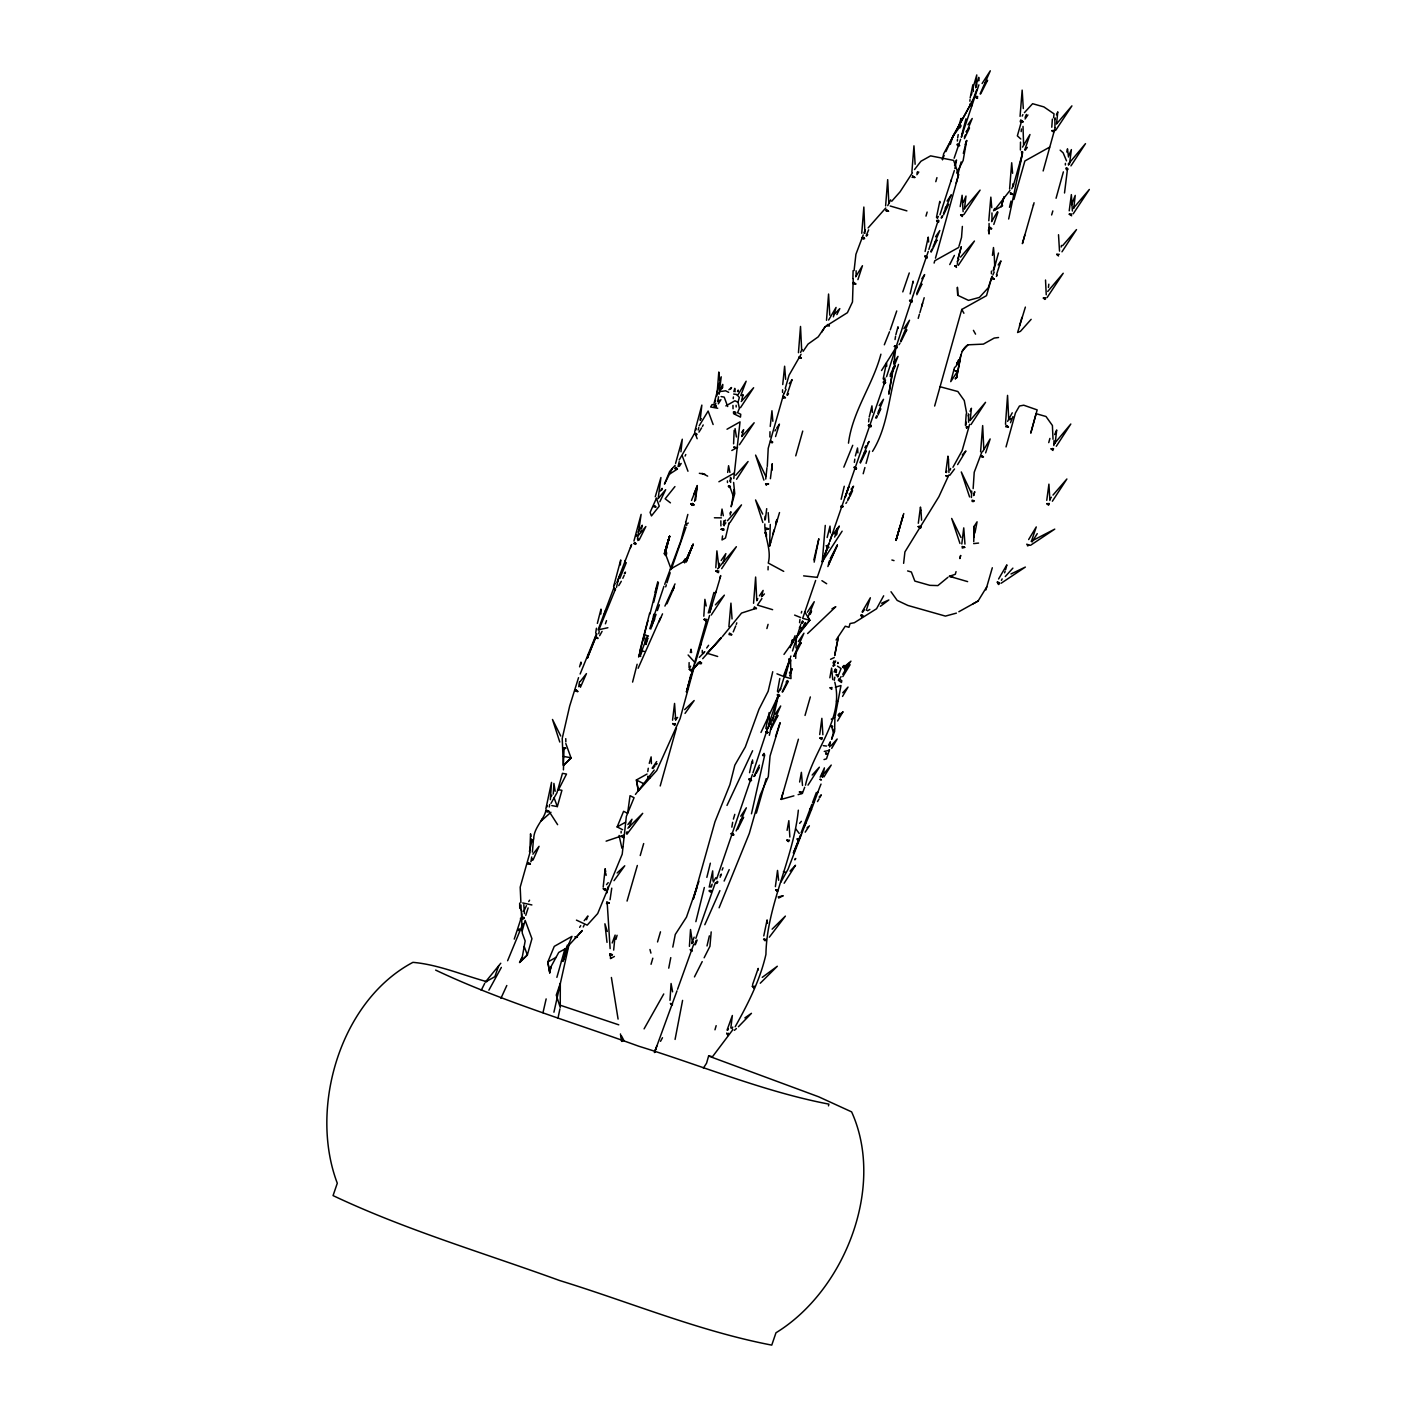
<?xml version="1.0" encoding="UTF-8"?>
<svg xmlns="http://www.w3.org/2000/svg" width="1416" height="1416" viewBox="0 0 1416 1416"><rect width="100%" height="100%" fill="white"/><g stroke="black" fill="none" stroke-linecap="round" stroke-linejoin="round"><path stroke-width="1.5" d="M999.484 582.737L997.289 582.1L999.484 583.587L997.466 582.578L998.705 584.543L997.466 581.976M720.832 520.858L720.921 525.92M961.8 543.992L963.747 527.885L964.951 544.098M971.411 497.512L971.712 491.033M974.934 532.965L977.075 521.814L974.208 526.256L973.73 541.673M753.56 603.287L755.631 577.038L756.781 600.756M769.879 436.978L769.985 431.703M782.552 392.444L782.57 389.807M798.447 352.708L800.518 326.459L801.668 350.177M826.501 320.299L828.572 294.05L829.758 315.131M852.892 278.563L853.105 270.668M856.114 276.049L856.131 270.775M861.76 233.286L863.849 207.037L864.91 233.392M885.62 205.904L887.69 179.655L888.841 203.373M911.886 172.079L913.957 145.83L915.125 164.274M980.598 451.81L982.669 425.579L983.819 449.279M991.395 273.766L991.43 271.129M991.997 220.843L991.961 212.931M1009.608 189.018L1011.697 162.769L1012.599 173.301M1008.705 419.101L1007.555 395.383L1005.484 424.269M1012.829 186.487L1012.865 183.85M1020.069 116.36L1022.157 90.111L1023.308 108.554M1023.609 144.857L1023.007 126.396M621.111 832.98L621.146 831.298M672.565 720.195L674.565 703.433L675.715 720.284M580.896 664.564L580.949 662.104L579.569 666.83M716.921 395.931L718.797 372.019L719.594 379.984M973.996 530.345L973.854 537.407L974.208 526.256M699.309 662.493L701.097 663.573M775.384 886.628L777.526 870.433L778.605 880.274M799.332 356.779L801.35 357.876L799.314 357.805M819.722 734.55L821.864 718.337L822.873 734.727M853.175 282.811L855.76 283.996L853.671 282.191M855.777 283.943L853.193 283.731M863.158 237.799C865.813 236.401 862.875 240.915 862.999 238.366M885.885 210.258L888.487 211.32L886.398 209.515M918.311 523.265L920.453 507.07L920.966 510.344M945.8 472.36L947.941 456.147L948.455 459.439M968.633 422.234L968.42 414.038M989.041 227.711L991.554 228.861L989.076 228.542M992.386 277.465L994.28 279.2L991.961 278.899M1020.352 120.59L1022.954 121.776L1020.724 119.953M1051.787 127.228L1052.371 119.086M1046.76 500.344L1048.92 484.148L1049.911 500.521M1065.363 164.999L1065.398 163.371M1069.222 210.825L1071.363 194.612L1072.372 211.002M728.886 626.739L730.939 603.128L732.054 618.934M988.793 220.737L990.846 197.125L991.749 207.656M1020.493 142.113L1020.405 150.025M563.426 769.879L563.55 766.021M564.081 748.002L563.356 765.507L562.223 738.409L569.675 706.071L578.542 677.662M712.956 880.858L712.673 870.875L709.221 887.124M795.686 658.387L795.88 652.121M796.004 647.926L796.323 637.466L809.74 620.243L807.846 616.597M764.923 520.132L765.065 516.291M768.038 569.887L768.145 566.542M783.721 571.374L768.269 563.055C771.791 549.479 764.392 537.337 764.835 524.009M779.526 512.539L769.578 546.134L770.269 524.451M772.039 470.218L772.251 463.722L770.41 478.696M758.162 969.978L758.215 968.42L752.586 984.58M853.229 278.686L852.485 301.962L847.405 312.688L825.174 326.654L818.218 336.849L808.04 344.088L803.102 351.345M550.364 799.668L551.514 782.411L545.868 808.819M600.88 614.013L601.004 609.128L597.357 623.394M718.319 572.719L716.053 571.055L718.868 571.02M734.09 412.144L735.966 413.029L734.621 412.817L735.488 413.844L733.311 412.162L735.506 412.091M765.737 479.033L766.959 467.74M836.29 672.742L836.484 669.573M689.114 662.6L689.043 667.662M722.62 387.719L722.691 384.426L720.779 388.957M521.69 919.78L521.902 913.816M553.284 794.022L553.922 783.42L555.16 791.279M733.807 478.537L740.019 421.897L727.01 429.225M769.454 724.001L769.154 712.549L765.844 728.567M789.845 837.051L788.854 820.66L787.084 830.342M957.552 260.933L957.375 264.19M948.95 472.537L948.455 459.386M963.128 211.657L962.119 195.266L960.207 206.577M1046.247 294.794L1045.521 280.032M1054.938 127.422L1054.92 119.227M1059.522 251.128L1058.513 234.737M1053.84 445.562L1053.964 440.659M1068.514 165.176L1068.584 163.548M664.865 554.93L669.591 536.292L666.44 545.939M532.398 852.096L533.425 839.723M767.295 466.484L768.215 448.341L783.65 394.144M575.02 690.99L577.71 691.645L576.347 689.875M960.915 121.015L961.057 118.448L958.083 128.325M782.747 384.55L784.623 366.213L785.65 379.364M835.334 672.228L835.475 668.901L834.095 671.927M738.108 391.63L738.214 390.09L737.471 391.471M957.092 362.885L960.26 358.885L957.924 370.744L950.738 381.647L954.472 367.7C961.942 361.328 959.145 350.071 967.96 344.814L983.377 344.123L994.209 338.07L998.545 337.504M973.146 488.626L974.226 472.254L981.801 452.2M969.907 101.262L970.013 99.598M770.233 426.446L771.95 410.746L772.853 421.26M611.747 888.151L610.048 899.726M842.131 531.177L822.254 561.745L825.263 525.425M711.186 931.905L709.947 946.295L704.141 957.782M620.314 564.984L620.739 559.957L613.57 586.613M777.455 691.38L779.791 678.512M802.748 622.969L802.89 621.341M868.645 421.88L868.999 418.64M883.159 378.939L886.469 362.921L886.752 366.213M936.472 217.391L939.782 201.373L939.941 203.001M957.358 141.051L957.499 139.423M763.773 935.923L767.1 919.904L767.384 923.214L767.26 921.568M721.116 515.796L722.018 509.07L723.31 515.725M733.24 398.657L733.4 396.976M727.682 472.448L728.585 465.705L729.895 472.378M1021.166 131.599L1021.432 128.98M1048.831 284.191L1048.442 287.466M854.096 270.527L855.919 254.296L863.229 234.932M798.341 810.182C793.42 859.105 766.693 905.09 765.932 954.384C760.073 980.244 747.878 1004.015 735.187 1026.742M903.62 563.338L904.913 551.921L938.897 496.697L948.862 474.98M989.076 223.48L989.041 233.994L988.368 229.888M1053.592 117.758L1054.035 113.846L1043.858 106.89L1032.6 103.704L1024.405 112.66M1067.416 169.601L1064.513 192.983M975.677 87.757L976.775 74.942L973.146 87.314M992.439 255.358L993.483 247.534L994.209 255.429M799.562 622.651L799.987 619.411M799.633 782.021L801.385 772.34L802.5 785.473M854.379 462.395L854.804 459.156M829.847 677.786L831.617 668.104L832.732 679.591M893.761 362.638L898.01 356.372L893.354 368.125L888.823 394.161L892.133 373.488M893.815 364.142L895.779 347.894L912.771 296.386M925.108 251.482L928.259 237.091L928.613 242.012M970.172 97.934L972.863 84.765L973.412 91.509M722.532 535.938L722.036 539.938L725.488 537.991L729.045 522.947L728.709 524.185M822.554 773.862L822.077 776.995M765.401 519.353L766.711 508.663M734.161 430.322L733.594 443.81M962.367 226.418L961.535 237.357L958.986 246.26M647.785 771.561L648.263 768.251M498.715 965.747L494.857 976.686L485.352 982.085L500.768 963.252M680.937 451.775L682.282 439.226L675.574 463.404M731.842 827.139L732.656 822.307M749.542 772.693L751.985 761.489M895.036 339.557L895.549 336.335M910.152 293.926L913.108 281.147L913.285 282.793M957.694 137.812L958.207 134.591M966.225 413.914L965.411 425.313M579.48 681.822L578.719 686.689M595.676 633.094L596.437 628.226M700.141 420.145L701.858 405.1L694.69 431.756M841.157 499.282L844.272 486.254M834.803 677.167L834.272 680.423M531.726 856.981L530.894 861.831M549.284 806.978L549.673 804.553M598.773 633.695L599.18 631.27M869.229 417.03L871.955 405.861L872.362 412.428M719.062 394.321L721.204 376.798L714.036 403.454M661.821 489.954L662.104 488.378L660.334 491.087M686.017 527.265L671.237 569.427L666.193 555.815L666.706 552.86L664.989 552.559L669.591 536.292L664.741 552.098M965.163 144.68L966.65 140.538L963.145 160.486L956.667 173.071M627.607 813.333L630.049 795.686L634.067 797.704L626.35 816.395L622.226 854.149L597.694 913.568L587.197 925.144L576.436 920.117M827.156 537.496L830.024 526.115L830.342 532.859M970.208 419.791L971.429 408.268L970.048 411.313M1056.584 123.334L1057.805 111.829L1056.425 114.855M1061.168 247.057L1061.451 245.428M733.169 495.83L734.338 489.511L731.152 506.769L734.745 493.618L733.63 482.431M633.943 541.036L641.112 514.38L637.466 539.284M658.316 497.512L660.918 477.528L655.254 496.768M942.507 159.796L943.622 153.831L972.863 100.27L953.074 135.918L945.906 151.601M668.741 968.155L670.777 957.623M672.812 947.092L675.273 934.472L686.477 917.143L698.955 881.23M675.078 1039.433L682.583 1000.386M613.659 950.101L615.128 935.091L612.19 942.967M976.297 86.907L976.969 83.703M529.425 851.529L532.186 839.546M957.924 370.744L955.269 370.815L957.924 370.744L956.473 378.054L961.004 354.991M641.696 528.398L642.28 525.23L638.138 532.15M814.182 562.134L818.837 538.77L813.846 559.886M650.847 629.04L653.838 614.19M665.839 554.842L666.246 552.771M618.137 579.94L616.526 587.321M606.933 892.876L608.243 886.469M718.602 396.799L717.558 401.719M690.318 652.546L691.026 649.218L691.574 652.581M829.599 746.975L830.378 741.825L828.36 745.418M964.455 209.196L965.995 196.063L963.376 202.187M950.26 470.077L950.596 468.466M965.694 425.49L966.402 422.269M1073.7 208.541L1075.24 195.408L1071.54 204.647M1055.168 443.102L1056.708 429.968L1054.69 434.553M754.586 986.315L752.285 986.12L754.091 988.333M695.628 500.149L697.221 485.546L693.734 494.697M557.939 1018.352L559.94 1008.847M971.447 94.837L971.978 92.323M1008.67 219.002L1022.458 153.53L1014.015 183.213M730.833 1028.016L732.355 1015.502L727.045 1030.14M709.575 615.518L695.291 662.936L688.123 654.989M848.485 443.173C852.485 411.153 872.822 384.993 880.911 354.195M679.184 461.687L678.069 466.59M698.212 430.022L698.761 427.561M790.252 647.696L790.995 644.492M855.388 455.934L857.53 447.987L857.901 452.925M895.85 334.725L897.992 326.777L898.169 328.424M994.209 210.435L1009.98 190.434M1066.761 152.008L1067.505 148.804L1068.496 156.999M553.922 1012.21L569.303 943.322M769.33 735.311L771.649 724.974M772.57 720.85L778.552 694.76M751.471 813.775L764.746 754.887M946.401 472.555L946.773 470.944M828.484 1105.861L828.891 1104.126C764.038 1091.718 701.876 1065.664 638.74 1046.212C570.878 1021.538 500.999 1001.023 435.65 970.102M1069.469 164.327L1071.381 149.6L1068.761 155.707M707.009 945.959L709.363 935.852M567.798 946.472L571.976 936.365L554.275 946.366L547.815 961.995L549.603 972.119L550.789 967.075L549.727 972.898L550.789 967.075L558.718 952.455L566.188 948.242L582.259 930.56L575.409 938.1M772.747 671.715L768.145 691.291L758.976 709.31L745.329 746.94L734.833 765.171L729.913 784.623L714.956 821.811L693.291 899.001L697.132 887.212M653.732 602.278L658.44 582.684M998.475 253.021L993.643 270.651M1009.502 207.302L1011.006 201.072M1020.016 163.672L1022.458 153.53M695.858 921.674L704.336 887.513M706.85 877.371L710.354 863.194M997.979 212.117L993.802 224.436M640.952 531.513L641.342 529.956M687.22 689.185L690.866 674.565M649.979 613.96L657.166 585.463M649.254 763.348L651.13 756.887L651.431 763.631M632.598 682.087L637.129 664.228M638.598 657.042L647.909 620.774M561.479 961.092L563.143 961.393L567.356 945.074M640.687 656.493L639.837 651.024L649.643 613.199M655.095 592.189L657.82 581.675M664.9 554.364L669.591 536.292L664.794 552.01M957.782 174.805L961.11 161.955M963.322 153.388L966.65 140.538M685.893 521.814L687.84 514.433M528.133 907.922L525.743 915.373M730.16 515.017L730.975 511.778L729.983 513.123M798.412 739.223L781.154 799.42L793.898 795.845M834.484 728.656L831.599 739.382L834.608 731.399L834.891 718L831.263 719.08M733.4 819.103L734.798 814.359M801.297 613.004L801.739 611.411M977.359 82.093L978.757 77.349L979.04 80.641M1033.397 205.214L1034.069 202.736M691.539 500.432L697.309 485.954L694.548 501.37M733.842 391.648L734.78 388.373L735.099 391.754M769.578 546.134L770.676 542.098M772.888 534.009L774.003 529.956M775.649 523.885L776.764 519.849M800.783 624.456L792.5 650.971M914.524 169.566L920.949 161.247L930.577 155.866L953.623 160.38L958.579 174.681L935.48 258.154M837.599 663.361L837.865 662.352L838.042 663.431M542.983 1012.688L546.151 998.9M687.999 688.158L686.459 691.893L706.318 621.235L704.053 619.5L706.832 619.447M708.265 612.986L713.93 592.472L715.328 593.162L716.319 591.109M957.747 295.307L957.411 287.43L957.747 295.307L968.473 300.369L979.447 297.413L988.28 287.749L991.997 276.421L986.51 295.661L961.783 309.449L934.648 406.038M776.021 523.141L777.03 519.477M810.341 696.938L805.031 715.452M1055.097 127.918L1043.149 170.964M1056.071 198.258L1063.381 171.867M1006.033 446.925L1015.431 412.994L1019.449 406.02L1023.733 405.206L1037.167 409.897L1030.76 433.154L1036.087 413.684L1045.999 416.499L1052.407 425.508L1053.026 439.279M1048.743 442.624L1049.911 438.429M615.96 939.357L617.093 935.268M660.21 785.969L676.459 727.948M863.194 473.74L864.91 467.545M866.079 463.421L869.53 451.014M781.154 799.42L782.924 793.102M898.346 532.044L896.009 540.381L903.78 513.548M973.677 495.476L974.721 491.688L973.642 495.494M766.888 628.562L768.074 624.35M529.867 852.91L520.185 887.177L520.893 902.558M533.761 839.104C533.354 828.218 544.328 819.209 545.886 810.448M541.815 819.209L541.355 820.802L550.948 812.271M596.455 635.802L587.321 658.192L588.419 654.316M506.804 985.501L500.928 998.315M522.203 930.914L525.159 920.4L531.938 938.702L527.354 954.968L519.53 962.561L522.239 957.287L525.159 940.985L522.309 933.25L521.23 909.762L521.991 911.833M551.78 805.58L557.338 806.589L561.922 790.323L557.851 789.597M630.474 547.78C637.519 528.38 608.685 603.942 620.066 574.595M715.859 403.206L715.31 405.135L712.106 404.569L710.637 406.976L717.717 408.25M556.877 977.359L564.931 948.897M738.072 402.02L739.364 397.436L736.833 394.604M795.739 455.864L802.73 431.066M919.922 312.653L922.612 303.113M900.134 525.761L896.009 540.381L902.611 517.406M1024.759 235.251L1022.387 243.641L1033.485 204.771M610.473 958.597L614.402 956.473M785.278 388.426L789.048 375.205L801.084 354.283M766.959 483.706C772.676 484.29 761.436 483.741 767.33 483.794M780.163 722.868L770.056 756.02L768.304 776.57L760.25 794.978L749.294 833.511L719.098 907.798M925.976 216.117L927.144 212.064M935.799 181.691L936.95 177.637M756.374 813.138L766.162 778.676M956.189 183.089L958.579 174.681M934.1 263.075L934.772 260.756L958.721 247.428M805.456 785.207L805.492 785.084C813.014 750.391 844.432 718.974 834.803 682.229M1021.715 120.555L1017.361 135.865L1020.777 138.998M1001.271 206.594L1003.979 197.054L1001.271 206.594M993.112 270.775L994.687 265.234L994.298 256.278M1013.927 199.444L1024.883 160.964L1049.628 147.158M969.641 424.34L962.154 450.589L952.95 467.28M1019.52 325.804L1021.927 317.396M956.048 571.621L955.287 574.312L949.375 576.294L967.641 581.622M958.862 611.73L978.084 601.039L986.757 586.879M918.223 318.37L919.391 314.264M714.974 1029.804L716.16 1025.662M1005.625 569.675L1006.882 564.86L998.599 578.985M627.058 901.072L637.342 865.477M640.227 855.53L643.678 843.564M694.69 665.042L680.123 718.531L656.741 770.534L638.315 791.013L636.634 780.092M921.692 306.334L924.188 297.732M985.89 589.923L992.315 567.763M741.825 399.471L743.117 394.657L742.108 395.984M686.459 691.893L693.769 666.777M651.041 964.296L652.811 958.207M657.537 941.959L660.493 931.817M901.479 521.123L903.213 515.212M776.163 523.354L777.225 519.743M1051.646 214.949L1052.831 210.931M791.42 642.899L792.394 639.749L792.677 643.023M790.093 658.546L781.437 685.627M959.694 128.201L960.668 125.033L960.827 126.679M961.659 135.139L966.013 118.82M954.897 168.628L956.508 159.973L954.508 165.265M761.472 596.755L763.118 590.419L759.454 595.835M664.352 553.691L669.591 536.292L664.299 553.78M645.962 644.528L647.873 638.191M834.98 717.257L840.98 685.539L835.369 687.185M1025.379 307.095L1017.608 332.512L1020.458 331.326L1031.149 319.326M665.697 586.844L666.334 584.843M666.971 582.826L670.193 572.719M820.165 777.189L824.431 767.879L822.572 776.995M741.86 436.075L743.648 429.668L741.683 432.376M699.451 648.546L701.398 642.793M790.482 657.307L790.889 656.033M928.896 249.428L938.295 220.1M939.976 214.754L954.331 170.557M775.508 736.745L779.915 722.992M696.159 940.348L694.707 944.667M736.285 624.403L736.78 622.845M950.348 144.29L953.074 135.918L958.243 129.068M767.932 727.452L752.958 772.835M768.8 724.567L777.933 696.654L774.428 706.814M881.531 370.532L895.779 347.894L886.575 376.691M833.9 660.918L833.281 662.759M514.256 939.091L520.522 920.028M777.844 696.938L777.313 694.548L779.384 695.168M893.815 353.858L895.779 347.894M579.764 686.264L580.259 684.725M546.771 807.102L547.284 805.562M645.625 643.891L647.59 637.961M885.513 379.93L829.705 541.531M951.287 179.956L950.738 181.513M606.508 620.615L605.411 623.783M653.643 617.04L663.945 586.295M653.13 618.597L649.767 628.704L654.723 619.058M752.374 774.57L716.673 878.894M829.033 543.266L817.174 577.604M928.259 251.429L913.037 295.625M1004.599 572.825L1005.13 571.25M719.7 392.037L720.231 390.497M902.788 291.891L909.267 272.952M890.257 329.91L896.735 310.971M954.136 158.22L960.614 139.299M962.721 133.157L961.322 137.246L978.898 84.854M841.865 507.14L842.308 505.831M898.505 364.425C888.575 393.064 888.912 424.924 872.539 451.368M715.381 882.664L695.858 938.365M829.935 540.877L832.112 534.646M607.889 627.731L598.065 629.89L614.101 587.197M639.377 655.626L641.218 650.386L639.041 655.891M976.633 89.863L972.668 100.695M654.404 618.987L656.033 614.367M833.369 316.848L836.06 307.431L828.625 320.034M1012.9 416.658L1010.511 422.694M639.643 656.369L647.555 635.784M651.555 627.023L653.696 621.005M657.378 610.544L659.396 604.827M822.254 561.745L828.148 545.107M815.634 580.489L802.66 618.35L809.74 620.243L804.111 626.775M563.568 959.906L567.533 948.791M531.832 860.521L532.363 858.999M641.005 654.033L642.492 649.873M677.007 990.828L654.457 1052.566L656.227 1047.734M677.556 989.271L693.681 944.366M763.171 755.755L764.038 753.365L762.587 755.436M1054.619 119.493L1055.186 117.935M968.243 415.932L968.81 414.392M829.192 542.965L822.307 561.656M691.698 943.569L694.141 937.197M654.599 1052.177L656.776 1046.159M697.15 940.047L695.327 944.72M603.57 615.96L605.659 610.243M664.688 584.312L680.83 540.947L685.079 524.84L688.3 523.035M722.939 563.125L725.859 553.603L721.187 560.488M804.695 787.261L802.376 793.456L798.128 794.641M825.599 552.753L826.555 550.24M868.645 229.834L866.114 235.817M735.736 625.925L733.222 631.908M794.677 850.733L793.456 852.928L800.713 835.458M801.102 832.785L811.864 804.359M812.554 802.571L816.359 792.5L817.315 793.172L818.094 791.986M722.125 870.079L723.01 867.778M718.549 401.524L719.133 400.038M614.526 585.02L615.093 583.534M695.645 430.181L696.212 428.694M714.991 401.879L715.558 400.392M686.3 561.851L693.097 544.293L684.618 562.895M791.349 645.36L795.066 635.713M624.881 573.692L625.483 572.117L624.314 573.338M686.335 561.639L693.097 544.293L685.698 561.32M586.507 919.71L587.923 915.975L584.188 920.701M587.321 658.192L596.879 633.855M596.437 633.979L580.135 673.998M789.632 675.91L792.305 668.812L789.438 672.972M837.723 676.954L841.051 668.547L837.511 666.139M805.722 823.298L788.039 869.265L780.8 882.292M884.327 344.796L889.514 331.769M793.456 852.928L800.518 835.192M813.297 803.084L814.288 800.766M828.537 563.214L829.652 560.435M629.2 827.156L631.979 819.245L627.872 824.572M598.933 629.695L615.128 589.976C617.128 587.392 611.995 588.72 615.394 589.198M619.765 578.595L626.261 562.683L624.845 562.435L625.341 560.205M523.832 911.355L526.416 905.656M775.561 436.553L779.437 424.11L776.641 428.163M843.83 467.156L852.733 445.297M1026.37 114.431L1025.113 117.422M637.855 540.576L638.457 539.089M679.025 465.421L679.627 463.935M507.618 960.721L522.947 923.604M670.334 569.144L686.636 559.922L693.097 544.293L685.875 561.037M622.615 829.705L617.146 826.944L623.589 811.315L626.952 812.996M719.841 578.153C725.435 561.037 702.885 635.253 711.682 605.729M622.562 846.697L621.925 848.219L619.058 835.458M834.626 537.071L839.316 526.062L836.785 529.195M740.763 395.613L746.144 381.223L738.178 394.445M956.543 364.531L958.473 359.983M866.291 610.296L870.362 597.764L862.079 611.889M843.263 667.308L844.042 665.414L842.538 666.812M830.289 558.559L837.387 545.089L827.864 566.559M810.253 614.332L811.545 611.181L809.191 613.641M720.107 877.265L721.399 874.115L720.213 875.336M639.165 655.927L641.519 650.475M784.021 393.666L786.075 389.258M857.919 279.625L862.45 265.712L855.689 276.828M916.931 173.141L917.568 171.655M992.882 274.987L994.209 272.031M996.439 274.828L1000.97 260.898L998.174 264.934M985.642 452.872L990.156 438.942L982.722 451.545M658.989 621.872L662.529 613.854M666.936 603.8L673.998 587.746M672.352 468.448L664.458 484.113L669.626 471.493L675.149 465.315M636.085 536.487L636.722 535.018M624.226 575.25L622.828 578.312M685.096 456.058L685.769 454.518M638.12 668.299L660.617 617.571M672.494 590.808L674.211 586.95M704.814 924.719L719.912 890.629M724.125 881.071L729.205 869.619M518.468 930.631L519.265 928.825M732.019 1028.618L732.709 1027.096M520.115 962.013L522.239 957.287L520.097 962.013L527.354 954.968L524.185 946.437M1031.538 540.947L1036.264 526.929L1028.653 539.549M966.508 132.538L972.208 118.484L967.942 124.75M893.354 368.125L890.133 374.992M877.814 413.366L883.495 399.312L879.248 405.578M808.571 615.765L814.253 601.694L807.332 612.243M787.65 680.565L782.11 691.911M788.305 681.45L782.729 691.84M759.383 765.118L753.843 776.464M664.918 606.083L675.025 583.905M828.378 564.842L837.387 545.089M804.164 826.732C810.094 815.191 817.439 792.217 821.032 784.092M942.313 159.459L944.118 155.53M849.742 495.423L853.547 486.201L851.087 489.246M836.413 534.965L837.086 533.513M800.571 352.442L801.969 349.504M786.907 394.976L792.11 379.594L791.137 380.904M863.884 233.02L865.3 230.1M887.744 205.639L890.699 199.868M1022.193 116.077L1022.883 114.608M1022.511 147.122L1029.963 134.52L1024.742 149.919M1011.732 188.753L1013.909 184.399M1007.608 421.366L1012.245 412.799M726.992 805.438L752.604 750.745M521.814 917.975L523.318 919.002L524.256 917.71M933.038 246.88L939.799 230.542L935.551 236.808M760.976 732.461L778.145 696.053L779.827 695.964L778.021 694.902M993.536 210.807L994.652 208.488M727.7 1030.264L728.408 1028.742M1001.431 580.365L1002.139 578.896M878.079 415.012L880.787 408.799L878.433 411.26M759.348 767.543L756.215 773.525M729.789 481.157L731.275 478.201M723.222 524.504L725.488 520.097M583.25 926.984L584.118 925.179M964.331 137.104L965.447 134.821M937.233 218.701L938.33 216.436M943.463 213.427L951.322 194.806L947.074 201.072M916.789 293.218L924.648 274.598L921.798 278.757M883.92 380.249L885.018 377.984M875.619 417.932L876.734 415.667M778.216 692.69L781.65 685.946M766.605 729.877L773.773 716.531M562.825 747.683L565.533 748.197L562.913 749.365L565.533 748.197L564.17 747.913M974.35 500.786C967.836 499.122 977.376 502.096 972.119 501.459M689.893 667.626L690.636 666.122M849.954 496.538L852.574 490.679L849.158 494.149M991.572 221.622L997.36 211.834M716.107 883.531L717.204 881.318M836.077 640.014L845.246 626.226L848.981 627.288L850.06 623.536L854.344 622.721L876.557 608.756L883.673 595.8M481.245 990.244L484.697 983.394M949.764 264.562L954.384 255.411M692.459 943.392L693.203 941.905M694.46 976.916L702.212 961.606M930.79 251.411L931.923 249.163M900.523 341.097L909.532 320.228L903.939 328.636M860.061 462.306L869.07 441.438L867.619 443.509M801.261 623.305L802.412 621.058M558.524 789.703L566.524 774.056L562.453 773.331L556.966 792.765L550.966 803.403M847.972 498.981L848.874 497.211M684.424 561.178L685.397 559.302M718.815 564.842L719.576 563.373M711.027 886.363L712.16 884.186M626.332 833.157L627.093 831.688M606.65 902.328L609.234 902.93L606.774 902.08M602.065 631.377L599.641 635.713M980.102 93.898L990.297 70.8L982.102 83.526M941.127 217.922L942.313 215.674M757.082 600.083L757.843 598.649M805.244 622.562L802.854 627.005M793.739 656.298L803.934 633.2L798.341 641.59M770.499 729.081L780.694 705.982L775.101 714.39M736.143 830.909L746.338 807.81L740.745 816.2M702.425 426.446L703.203 424.959M551.125 796.589L551.886 795.137M730.709 389.046L731.523 387.541L728.904 389.719M836.874 314.618L839.812 308.617L833.953 314.6M876.504 418.003L877.3 416.516M660.529 1041.326L662.476 1037.716M717.098 883.319L717.894 881.832M819.846 797.58L821.298 794.836L819.138 797.066M488.892 990.173L501.353 967.411M1037.255 533.637L1032.016 542.009M885.761 382.568C880.593 380.302 886.31 384.302 884.646 383.046M953.764 370.85L954.331 369.806M683.486 561.71L684.937 559.072L686.636 559.922M674.936 718.868L675.751 717.416M849.211 497.954L847.618 500.733M840.237 678.087L841.069 676.582M703.327 653.519L704.106 652.103M621.305 581.286L618.757 585.605M580.418 687.273L586.436 673.609L580.277 681.468M533.035 860.008L539.053 846.325L532.894 854.184M713.328 882.026L715.753 877.761M644.085 1028.883L663.75 993.961M838.538 715.505L839.847 713.186L838.006 715.115M718.974 393.152L720.602 390.374M964.385 138.644L969.5 127.971L966.013 131.688M943.498 214.966L948.614 204.311L945.145 208.028M916.842 294.758L921.958 284.085L920.754 285.306M890.186 376.532L895.301 365.859L892.947 368.319M1005.272 576.56L1012.883 568.135M819.085 798.925L817.492 801.58M701.61 427.897L698.955 432.146M659.821 501.742L665.679 489.688L658.104 498.662M720.956 399.595L718.301 403.843M774.959 430.942L775.791 429.544M700.424 420.056L701.256 418.676M931.108 252.136L937.091 240.03L934.737 242.49M900.859 341.84L906.842 329.716L904.488 332.176M860.379 463.05L866.362 450.925L864.008 453.385M737.665 829.404L743.63 817.298L740.161 821.014M809.368 825.811L805.191 832.165M794.96 859.795L795.757 858.485L794.606 859.494M699.15 425.827L708.142 411.065L713.133 424.517M681.185 463.457L679.379 466.271M639.129 540.027L645.855 526.54L638.297 535.514M821.74 332.158L825.174 326.654M962.101 547.054L964.721 547.337L962.296 546.47M528.752 901.532L529.584 900.187M980.722 93.828L987.589 80.287L985.235 82.748M941.746 217.834L942.649 216.418M805.562 623.305L803.739 626.12M794.358 656.21L801.226 642.687L797.757 646.404M767.525 728.691L769.348 725.877M771.118 729.01L777.986 715.469L775.632 717.93M754.462 776.393L755.347 774.977M833.104 665.644L835.688 661.024L833.227 663.095M710.885 887.319L711.788 885.903M652.139 768.18L656.67 761.56M579.657 927.321L580.737 925.639M842.75 674.335L849.582 662.954L844.148 668.795M912.4 172.823L900.08 191.815L891.708 201.267M864.822 447.704L866.203 445.598M845.901 503.423L846.786 502.096M783.986 654.404L801.314 630.049M789.314 383.63L790.216 382.249M1027.91 114.944L1025.06 119.015M957.605 464.607L965.907 450.996L962.26 454.872M842.538 696.424L848.025 687.079L842.75 692.778M837.564 721.01L843.051 711.682L838.785 716.195M831.688 748.356L837.175 739.01L830.909 745.896M899.036 344.654L899.957 343.256M801.969 622.987L802.907 621.589M780.039 690.088L780.959 688.689M721.47 389.011L722.372 387.648M766.021 529.69L768.605 528.823L765.985 528.557M595.428 636.864L597.853 638.492L595.375 637.766M575.515 689.787L577.799 691.486L576.967 690.866M679.202 459.988L694.937 432.747L697.15 438.73M761.914 598.561L757.436 605.092L772.623 609.677M957.393 363.009L960.243 358.85M616.969 582.472L617.925 581.091M706.708 647.962L708.602 645.289M918.807 172.044L916.878 174.734M1027.308 147.352L1025.379 150.043M833.245 534.062L836.856 529.106M690.194 949.747C695.911 953.534 687.804 948.313 691.592 949.729M808.005 785.154L819.368 767.189L812.165 775.048M784.145 883.248L795.509 865.282L790.057 871.123M862.556 612.296L864.503 609.641M842.821 676.6L850.096 664.724L844.821 670.423M823.953 776.942L831.227 765.065L822.13 775.632M736.55 479.281L748.073 461.51L735.683 475.28M729.966 522.628L741.488 504.875L727.452 520.716M717.576 568.896L736.373 546.7L721.647 568.666M957.393 261.411L958.951 259.252M1068.407 164.026L1085.488 143.653L1070.956 165.884M954.561 468.962L949.764 475.334M1053.752 444.412L1070.815 424.021L1056.301 446.27M1049.822 499.37L1051.38 497.211M866.751 235.941L867.743 234.614M787.544 395.117L788.517 393.772M996.404 276.439L997.377 275.093M770.322 724.496L771.313 723.134M955.269 378.904L956.667 377.045L955.428 378.621M740.515 407.631L753.631 387.736L741.241 401.507M724.249 524.929L725.842 522.805M711.257 615.022L724.373 595.145L715.381 604.844M964.597 208.347L980.102 190.116L963.96 214.453M1056.407 124.112L1071.912 105.881L1055.752 130.219M1073.841 207.692L1089.347 189.461L1073.204 213.816M1061.965 251.818L1076.496 229.587L1062.584 245.694M1047.716 291.484L1063.221 273.253L1047.079 297.59M970.031 420.552L985.536 402.321L971.004 424.552M1052.371 501.229L1066.885 478.997L1052.991 495.087M685.025 713.399L694.159 700.548L684.689 709.646M825.599 753.064L827.422 753.808L826.041 753.082M739.435 444.748L754.162 422.764L741.789 436.535M635.43 794.394L637.82 791.296M654.192 770.056L638.262 790.73L636.368 780.004L647.059 774.039M1009.803 419.791L1010.812 418.481M960.544 257.128L974.456 241.021L958.313 265.358M614.013 880.681L624.757 865.778L617.128 872.999M732.904 1029.609L712.443 1056.778L708.69 1055.716L706.549 1063.221L703.38 1068.107M674.936 486.573L665.166 498.786L670.441 502.857M699.84 661.909L691.911 670.388M652.9 768.445L654.953 765.967M692.707 669.945L698.991 662.228L693.061 668.671M675.928 719.434L677.609 717.416M606.526 884.646L608.225 882.646M844.75 668.989L850.963 661.148L843.263 667.679M962.685 215.639L960.703 214.807M1054.495 131.387L1052.123 130.998M1071.664 215.798L1069.275 214.188L1071.275 215.002M626.881 834.29L642.705 813.333L627.89 828.218M799.633 823.351L801.385 821.351M769.295 937.215L785.384 916.099L772.127 929.162M868.132 227.905L885.761 207.975M702.708 658.705L721.328 637.784L707.204 653.289L717.664 656.475M786.128 682.016L787.243 680.76M962.101 351.274L967.96 344.814M722.284 636.722L741.559 613.057L754.94 608.738M707.133 653.201L721.275 637.82M762.127 596.331L764.428 593.923M834.927 534.009L837.175 531.673M656.015 764.764L657.13 763.596M699.345 657.325L704.849 651.696M653.431 506.556C659.467 508.68 651.36 503.848 655.82 506.946M633.625 543.408C638.828 546.788 632.102 539.903 636.067 543.655M565.816 743.559L570.984 757.755L563.568 765.313L571.268 757.861M962.862 214.913L960.614 215.09M802.022 792.075L799.403 792.004M783.402 871.583L785.19 872.309L784.305 871.725M807.616 633.536L835.794 606.721L831.971 608.809M738.409 1026.742L751.454 1013.325L744.869 1017.892M807.067 827.847L808.217 826.82M520.504 918.117L521.725 918.718M760.268 983.217L777.313 966.243L762.25 977.359M734.426 1030.317L736.426 1028.547M718.673 572.135L716.177 570.967L717.186 571.091M962.278 548.08L964.721 547.337M827.581 324.529L829.369 325.715L827.617 324.583M991.943 277.908L994.333 279.041M729.24 633.536L731.647 634.864L728.992 634.598M864.645 238.596L862.043 237.516L863.176 237.623M801.314 358.018L799.226 356.867M912.028 177.283L914.754 177.496L912.612 175.956M829.316 325.733L826.572 325.645L827.74 325.379M880.345 606.313L888.859 599.959L881.584 603.251M947.87 577.356L937.888 585.587L929.852 585.339L914.842 581.091L911.355 571.993L907.603 570.931M669.98 473.847L677.45 469.032L675.308 467.793M833.192 666.21L835.033 665.06M1031.167 541.319L1054.761 529.124L1030.494 545.319M838.573 679.096C840.113 679.591 838.803 680.317 839.44 678.954M867.53 610.792L869.831 609.446M562.913 748.073L565.533 748.303L564.223 748.179M725.859 405.914L734.957 400.763L738.055 402.321L739.4 408.304L737.577 412.711L740.745 414.286L740.48 417.118L733.47 413.596M731.807 450.5L737.612 447.226M718.903 481.759L734.054 473.21M1001.094 583.268L1025.361 567.073L1010.989 573.958M617.146 826.944L625.571 822.183M556.063 957.34L547.815 961.995L549.603 972.102M623.748 837.511L621.323 836.219L623.677 836.396M994.457 210.329L1002.617 205.745M973.093 603.8L978.084 601.039M938.065 221.162L939.127 220.931L936.702 220.896M912.258 300.511C905.851 299.289 912.842 303.785 912.046 300.918M799.403 627.359C803.421 631.394 798.288 626.668 801.863 627.607M778.623 898.027L783.207 895.744L778.092 896.93M830.555 659.307L834.272 657.573M670.352 1003.466C676.405 1006.634 667.095 1003.342 672.476 1003.678M767.03 484.307L766.021 484.998L767.985 483.617M962.243 216.559L960.862 215.303M1069.275 214.188L1071.788 213.993M1052.955 450.465L1051.292 449.031M831.741 689.397L830.059 687.946L832.024 687.486M611.11 955.127L609.677 955.464L612.455 954.667L609.854 953.764L611.128 954.773M775.685 889.744L778.145 890.717L776.729 890.699M609.163 902.948L606.473 903.479L608.225 903.072M694.548 434.057C699.221 436.429 695.982 432.022 695.504 434.022M837.971 675.892L836.396 674.724L837.015 675.627M726.762 1033.025L728.266 1035.45L727.293 1034.388M597.871 637.961L595.8 636.793M606.119 841.157L623.837 835.157M1005.785 426.8L1008.351 427.048L1006.033 425.774M754.109 608.402L756.48 608.544L754.551 606.968M829.245 750.356L824.271 751.436M824.006 759.56L826.484 758.834L829.528 749.613L829.21 750.48M612.296 954.844L609.694 954.437L611.128 954.508M956.402 613.128L945.41 616.102L907.904 605.464L897.178 600.402L891 591.729M1045.663 298.811L1043.273 298.015L1045.663 297.785M690.672 504.131L693.557 504.326L692.424 503.406M801.863 627.978L800.252 627.978M768.074 732.32L765.649 731.824L767.631 732.815M1065.912 168.061L1068.124 169.088L1067.062 169.141M674.706 725.399L672.635 723.523L675.22 724.603M972.084 105.687L970.562 104.536M886.168 211.037L888.505 211.285L887.708 210.559M647.785 776.269L649.838 778.021L649.254 776.888M613.694 588.861L615.04 589.976M721.54 391.382L725.611 390.781L728.674 392.338M764.091 939.02L765.49 940.259M754.109 607.429L756.303 608.579M966.278 426.694C967.093 429.809 966.296 426.995 966.756 427.738C968.013 426.977 965.004 427.65 967.694 426.782M691.858 669.432L689.22 669.219L691.698 670.388M675.397 723.647L673.326 723.824M691.681 504.981L693.893 504.981L692.389 503.583M973.659 543.602L978.562 543.071M959.287 144.839L957.216 144.22L959.729 145.636L958.703 146.007L957.074 144.945L957.942 144.397M926.878 256.898C921.267 252.951 928.613 261.712 926.135 256.827M1010.493 194.116L1012.511 194.399L1010.405 192.629M981.483 456.908C987.925 458.005 976.102 453.793 982.987 456.642M752.356 986.368L754.109 987.288M706.513 620.58L704.212 619.27L705.876 620.686M521.725 918.754L520.362 919.019L521.849 919.126M714.407 404.728L716.372 406.604L714.106 406.498M716.16 406.073L714.691 404.746M546.063 810.094C551.904 811.616 544.204 812.554 546.222 810.625M528.115 862.521L529.903 863.654M729.948 485.883L728.532 485.918M1049.097 504.556L1046.813 503.618M831.794 688.512L830.201 687.645M822.059 738.763L820.094 738.285M801.58 792.765L799.438 791.88L801.208 793.491M786.907 840.184L789.031 841.069M919.533 526.274L918.294 526.699L920.577 528.345L918.365 526.628L921.073 527.354M783.774 397.542L782.606 397.737L785.473 397.719L783.207 396.055L783.313 397.276L785.331 397.613M771.118 442.075C775.26 445.031 766.499 438.376 772.782 442.146M701.097 663.697L699.221 663.555M689.327 669.325L691.167 671.184M705.911 619.518L704.124 619.553L706.018 620.474M690.796 504.114L693.185 505.353L691.805 505.176M621.677 836.343L622.969 837.546M605.836 888.876L603.234 888.823L605.163 890.575M855.813 467.793C849.883 465.085 860.078 472.378 854.538 467.351M790.677 659.555C784.942 656.935 794.571 663.998 789.402 659.113M716.053 571.091L717.045 571.568M842.839 506.786C839.918 508.326 840.325 504.839 842.856 506.769M714.407 517.778L721.399 517.867M909.833 300.263L912.187 301.767L910.665 300.882M765.985 731.665L767.614 732.851M524.274 917.586L522.15 917.108M693.893 505.016L691.928 504.574M841.387 505.884L843.228 506.202M977.394 96.536L975.429 96.412L977.536 98.394L975.111 97.102L977.677 96.624M1056.796 254.261L1058.407 255.128M956.366 266.562L955.057 265.712M1051.132 448.695L1052.743 449.562M639.837 651.024L644.209 651.36M1066.956 168.026C1068.602 168.628 1064.283 168.61 1067.08 169.796M912.683 176.239L914.771 177.442L913.975 176.717M1010.405 193.178L1012.422 194.452L1010.705 193.249M676.565 469.245L674.759 468.625M603.393 888.54L605.729 889.708M692.017 504.167L693.468 504.415L690.813 503.618M675.485 467.138L676.937 468.466M803.615 575.87L816.749 577.321M823.28 745.648L826.519 746.073M1027.52 545.85C1027.29 546.116 1027.715 543.054 1028.228 545.691M836.413 701.185L837.599 701.398M837.405 675.22L836.307 674.919L838.237 675.184M954.968 265.996L956.632 265.482M1052.654 448.43L1053.575 448.819L1051.327 448.996M733.7 394.037L736.798 394.568M570.984 757.755L563.214 756.374M721.098 396.569L724.213 397.117L727.7 406.534M699.345 473.298L705.026 474.307M710.089 890.806C714.354 894.257 704.885 889.744 711.398 890.505M971.978 104.66L970.208 103.616L971.659 104.005M828.236 545.868C823.705 544.452 829.652 551.567 827.847 545.921M819.74 779.331L821.386 780.021L820.572 779.278M896.629 345.964L894.558 346.159L896.93 346.053M971.093 105.634C967.181 104.288 973.925 105.669 971.96 104.218M940.1 386.745L957.853 391.524L964.261 400.516L966.685 413.366M522.716 902.948L531.885 904.948M649.643 776.711C646.528 775.455 648.793 780.641 649.218 776.942M786.871 840.325L789.455 840.13M919.639 527.336L918.311 526.646L921.179 526.61M810.412 808.979L811.563 809.633L810.642 809.049M949.375 576.294L953.375 577.392M891.885 560.01L894.027 560.612M861.707 615.004C863.14 621.606 859.176 611.712 862.61 616.084C857.388 613.641 865.53 617.712 862.379 615.287M890.168 205.993L906.895 210.878M486.839 981.677C462.359 975.022 438.217 964.544 412.923 962.349C340.123 1000.847 308.776 1108.108 337.291 1183.227L333.061 1195.6C405.95 1230.079 483.918 1252.965 559.621 1280.524C630.067 1302.207 699.415 1331.27 771.755 1345.112L775.986 1332.757C844.502 1290.826 885.637 1186.891 851.618 1111.879L818.625 1096.781L708.885 1056.159M783.986 872.345C784.181 871.548 784.287 872.309 783.774 872.699M825.988 753.79L827.333 753.914L825.67 753.914M560.187 1005.218L618.774 1024.83M1021.803 151.724C1021.06 153.813 1023.98 151.158 1021.52 151.671M648.51 636.085L644.138 634.651L645.873 643.997M1058.513 255.977L1056.725 254.438L1059.239 254.296M956.49 267.429L955.216 266.208M989.554 226.985L991.678 228.542M776.959 673.821L783.367 676.352L790.075 658.582L785.243 676.99L790.995 678.6L790.588 661.573M794.624 615.093L800.66 617.535M797.81 840.29C796.004 838.06 800.093 840.538 796.978 838.838M728.266 1034.37C726.036 1032.777 728.178 1034.99 728.426 1033.255M1049.327 503.512L1046.813 503.707L1048.495 505.14M822.289 737.718L819.775 737.913L821.687 739.488M936.702 220.931L938.56 222.401L937.994 221.445M936.613 220.489L938.242 221.675M768.445 528.628L765.897 528.15M976.651 97.244C972.703 95.084 980.208 99.439 976.633 97.085M884.327 382.851C881.407 380.054 884.982 385.665 884.664 382.993M869.831 425.756L868.504 425.048L871.283 425.419L868.309 425.614L870.84 426.818L868.663 424.924L871.017 426.481L869.813 425.791M1006.475 425.313L1008.422 426.889M728.727 486.414L730.426 486.892L728.443 486.184M700.017 661.838L701.681 662.989M636.368 780.004L644.315 783.968M702.053 473.316L707.664 476.13M786.871 840.272L788.429 841.67M654.688 506.167L654.245 506.255M634.881 543.018L634.439 543.125M1022.387 152.326C1022.44 153.459 1020.086 152.539 1022.777 152.22M926.135 256.986L927.321 257.694L925.268 256.455M576.064 936.719L577.445 937.073L574.843 936.808M1053.504 132.042L1051.84 130.591L1054.548 130.484M1022.157 120.997L1022.954 121.776L1020.139 121.688L1022.954 121.67L1021.768 121.086M1043.45 298.121L1044.831 299.413M546.665 811.12L548.364 811.775L547.567 811.032M837.67 676.158L836.307 674.901L837.033 675.485M1028.6 544.611L1029.308 545.319L1026.724 544.169M821.917 580.666L826.678 583.728M855.406 467.723L856.591 468.608L855.724 468.077M776.818 891.248C778.464 891.673 773.225 889.337 778.251 889.974M728.426 486.254L730.001 487.617L728.744 486.396M765.136 940.843L763.578 939.286L766.375 939.481M839.635 679.167L841.777 680.707L841.476 682.494L838.307 680.246M528.203 863.176L530.398 864.22L527.619 863.849M1060.159 150.149L1063.186 152.91L1066.514 160.858M524.256 917.745L521.938 917.603M796.004 829.174L799.226 833.458M731.771 634.545L729.488 633.111M548.788 810.943L557.621 824.678M804.766 611.871L809.74 620.243M961.783 309.449L963.907 313.255M973.429 330.353L975.553 334.141M624.261 1041.203L621.5 1035.928L621.96 1041.45M762.728 514.079L755.56 499.954L762.852 522.504M560.736 736.019L552.488 719.47L559.78 742.019M960.951 537.425L951.676 518.451L959.96 543.443M971.571 493.37L961.287 471.953L969.588 496.945M765.879 476.519L755.595 455.102L763.897 480.095M666.193 555.815L664.989 552.559M682.158 455.58L687.964 471.245M685.556 522.079L686.795 525.407M554.099 797.845L557.338 806.589M730.143 487.405L732.939 495.228M766.499 536.593L765.153 532.416L765.596 534.027M831.635 726.638L833.298 732.16M607.305 931.427L604.898 923.781L607.004 942.366M765.773 532.062L766.605 535.142M649.979 949.499L650.918 953.11M735.081 428.606L736.409 436.978M610.544 958.331L610.367 954.437M530.982 836.413L530.54 833.794L529.832 852.361M611.393 977.482L618.084 1019.095M620.456 1033.946L621.642 1041.326M706.195 605.995L704.903 599.34L703.805 616.19M605.712 872.026L605.163 868.663L603.181 887.106M531.407 839.033L531.779 841.653M768.18 512.627L768.923 522.362M672.582 991.82L671.078 983.5L669.98 1000.333M920.966 510.309L921.568 520.185M605.924 873.707L606.101 875.389M523.814 904.7L524.451 913.603M752.498 759.914L752.781 763.206M607.199 902.771L610.119 948.596M730.444 477.404L730.656 482.467M723.877 520.769L724.089 525.814M692.477 942.897L690.53 929.533L689.415 946.366M736.125 405.312L736.178 406.994M733.045 408.781L732.957 405.419M727.435 480.874L727.488 482.555M715.806 567.727L716.903 550.877L718.956 567.639M565.763 738.639L565.851 741.878M521.088 909.497L521 905.019M720.036 387.966L720.107 390.621M519.743 908.417L519.672 903.125M702.283 650.351L702.283 652.988M560.311 983.377L560.24 1007.413L556.258 995.112L560.311 983.377M961.216 246.897L957.995 258.898L961.216 246.897M721.169 529.23L723.859 530.257L721.257 529.23L724.019 529.195L721.328 529.265M733.842 447.12C736.214 449.226 737.01 446.783 733.913 447.173M826.448 545.62L828.749 547.213L826.448 545.62M831.316 726.089C832.679 727.558 833.422 725.594 831.316 726.072M731.169 833.989C734.55 837.546 733.913 831.599 731.275 833.9M748.869 779.543C752.268 783.101 751.613 777.154 748.976 779.455M894.381 346.407L896.894 347.734L894.381 346.407M838.272 637.324L834.679 655.502L838.272 637.324M960.632 555.55L959.853 558.47L960.632 555.55M656.422 498.29L659.254 506.149L651.431 515.937L650.103 512.38L656.422 498.29M811.226 810.288L809.633 809.209L811.226 810.288M848.803 486.892L845.175 497.281L848.803 486.892M749.046 779.101L751.56 780.535L749.206 779.03M731.346 833.546L733.86 834.962L731.506 833.475M945.853 475.723C948.083 478.095 949.216 475.121 945.853 475.723M1012.546 194.293L1011.59 194.134L1012.493 194.328M826.537 545.762L827.493 545.78L826.555 545.744M894.717 345.858L897.071 347.398L894.841 345.911"/></g></svg>
